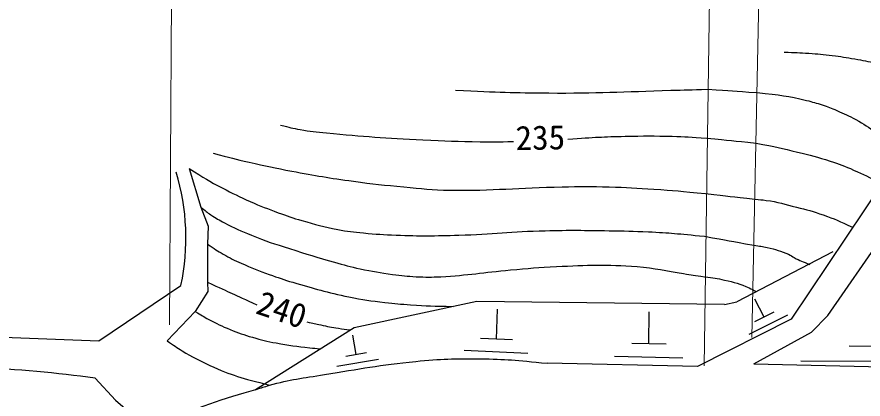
# Model space of a CAD drawing. Units: millimetres, scale not verified. Extents: x 40000 to 680000, y 20000 to 380000.
# Drawn here: x 103360 to 167238, y 289450 to 318263 of the extents above; entities that cross this region are included whole.
import ezdxf
from ezdxf.enums import TextEntityAlignment as Align

# ---------------------------------------------------------------- set-up
doc = ezdxf.new("R2010")
doc.units = ezdxf.units.MM
doc.header["$LTSCALE"] = 1000
doc.layers.add('M-BGD', color=7, linetype='Continuous', lineweight=25)
doc.layers.add('M-STR-HTXT', color=7, linetype='Continuous', lineweight=13)
doc.styles.add('ＭＳ ゴシック', font='')
doc.styles.get('ＭＳ ゴシック').set_extended_font_data('MS Gothic')

msp = doc.modelspace()

# ---------------------------------------------------------------- linework, layer by layer
at = {"layer": 'M-BGD'}
for p, q in [((170249, 308074), (161816, 295475)), ((116350, 306835), (117247, 303925)), ((164589, 295759), (170399, 304173)), ((117247, 303925), (117787, 302475)), ((117787, 302475), (117755, 301131)), ((117755, 301131), (117755, 298253)), ((164944, 300554), (157697, 296792)), ((117755, 298253), (117769, 297567)), ((117769, 297567), (116824, 296051)), ((138081, 296818), (128814, 294823)), ((156773, 296572), (138081, 296818)), ((156773, 296572), (157697, 296792)), ((159776, 295630), (159064, 296980)), ((116824, 296051), (114707, 293850)), ((139567, 293966), (139627, 296217)), ((151072, 293618), (151089, 296026)), ((161530, 295783), (158611, 294310)), ((160505, 295998), (159046, 295262)), ((163352, 294485), (164589, 295759)), ((161816, 295475), (154737, 291903)), ((128814, 294823), (121375, 290156)), ((158994, 292095), (163352, 294485)), ((128979, 292800), (128707, 294255)), ((140772, 293913), (138362, 294020)), ((152362, 293586), (149783, 293650)), ((175993, 293327), (166194, 293447)), ((129762, 292932), (128197, 292668)), ((141934, 292895), (137114, 293109)), ((153627, 292523), (148467, 292649)), ((130649, 292439), (127521, 291910)), ((154737, 291903), (143379, 292150)), ((158994, 292095), (190918, 291382)), ((202600, 292039), (162550, 292318))]:
    msp.add_line(p, q, dxfattribs=at)
for points in [[(92017, 293935), (93795, 294104), (97012, 294189), (102346, 294104), (109543, 293850), (115744, 298025)], [(109275, 291017), (110813, 289363), (112591, 287839), (108950, 287585)]]:
    msp.add_lwpolyline(points, dxfattribs=at)
for centre, radius, start, end in [((98990, 301588), 17129, 347.99197, 16.83741), ((96808, 202517), 89374, 81.98184, 93.3994), ((137177, 233772), 58556, 105.65544, 134.11024)]:
    msp.add_arc(centre, radius, start, end, dxfattribs=at)
for points, knots in [([(161274, 315609), (162169, 315583), (162410, 315576), (163137, 315525), (163833, 315475), (164222, 315441), (164915, 315355), (165578, 315273), (165949, 315217), (166608, 315101), (167240, 314990), (167595, 314922), (168217, 314763), (169260, 314495), (169841, 314317), (170841, 313916), (171390, 313696), (171683, 313533), (172196, 313239), (172634, 312988), (172880, 312847), (173297, 312561), (173569, 312374), (173733, 312280), (173974, 312053), (174196, 311844), (174296, 311702), (174482, 311461), (174745, 311119), (174818, 310976), (175075, 310529)], [0, 0, 0, 0, 1, 1, 1, 2, 2, 2, 3, 3, 3, 4, 4, 4, 5, 5, 5, 6, 6, 6, 7, 7, 7, 8, 8, 8, 9, 9, 9, 10, 10, 10, 10]), ([(136467, 312731), (139850, 312582), (140764, 312556), (143520, 312532), (147115, 312502), (149129, 312628), (152723, 312731), (153814, 312762), (154158, 312770), (155517, 312815)], [0, 0, 0, 0, 1, 1, 1, 2, 2, 2, 3, 3, 3, 3]), ([(159242, 312561), (161001, 312351), (161541, 312340), (162967, 311969), (163433, 311847), (163697, 311786), (164153, 311630), (164589, 311481), (164831, 311390), (165253, 311207), (165823, 310959), (166150, 310831), (166693, 310529), (167874, 309873), (168436, 309342), (169544, 308568), (169819, 308375), (169907, 308315), (170249, 308074)], [0, 0, 0, 0, 1, 1, 1, 2, 2, 2, 3, 3, 3, 4, 4, 4, 5, 5, 5, 6, 6, 6, 6]), ([(123259, 310106), (123952, 309925), (124154, 309878), (124736, 309768), (125507, 309623), (125948, 309589), (126730, 309513), (129568, 309238), (131164, 309148), (134011, 309005), (135698, 308921), (136643, 308871), (138332, 308857), (139311, 308850), (139632, 308848), (140840, 308868)], [0, 0, 0, 0, 1, 1, 1, 2, 2, 2, 3, 3, 3, 4, 4, 4, 5, 5, 5, 5]), ([(144951, 309059), (147030, 309190), (147590, 309232), (149285, 309265), (150669, 309291), (151445, 309305), (152829, 309261), (153846, 309229), (154183, 309212), (155431, 309129)], [0, 0, 0, 0, 1, 1, 1, 2, 2, 2, 3, 3, 3, 3]), ([(159157, 308751), (160663, 308454), (161076, 308379), (162290, 308074), (163255, 307831), (163800, 307707), (164745, 307397), (165451, 307165), (165841, 307013), (166523, 306719), (167338, 306368), (167611, 306214), (168555, 305703)], [0, 0, 0, 0, 1, 1, 1, 2, 2, 2, 3, 3, 3, 4, 4, 4, 4]), ([(118179, 307989), (119480, 307647), (119826, 307559), (120888, 307312), (122139, 307021), (122843, 306870), (124105, 306635), (125917, 306296), (126936, 306120), (128762, 305873), (130246, 305672), (131081, 305583), (132572, 305449), (133926, 305328), (134684, 305208), (136043, 305195), (139352, 305164), (141202, 305390), (144510, 305449), (145899, 305474), (146678, 305489), (148066, 305449), (149390, 305411), (150131, 305368), (151453, 305280), (152976, 305179), (153473, 305127), (155347, 304941)], [0, 0, 0, 0, 1, 1, 1, 2, 2, 2, 3, 3, 3, 4, 4, 4, 5, 5, 5, 6, 6, 6, 7, 7, 7, 8, 8, 8, 9, 9, 9, 9]), ([(116350, 306835), (117521, 306105), (117850, 305891), (118856, 305365), (119669, 304940), (120135, 304721), (120973, 304349), (121786, 303987), (122252, 303806), (123089, 303502), (123777, 303252), (124163, 303110), (124867, 302909), (125917, 302611), (126503, 302424), (127577, 302232), (128332, 302097), (128761, 302056), (129524, 301978), (130480, 301881), (131019, 301847), (131979, 301809), (133830, 301734), (134869, 301764), (136721, 301809), (139270, 301870), (140691, 302084), (143240, 302147), (145124, 302194), (146181, 302174), (148066, 302147), (149224, 302131), (149873, 302117), (151029, 302063), (152686, 301984), (153235, 301920), (155263, 301724)], [0, 0, 0, 0, 1, 1, 1, 2, 2, 2, 3, 3, 3, 4, 4, 4, 5, 5, 5, 6, 6, 6, 7, 7, 7, 8, 8, 8, 9, 9, 9, 10, 10, 10, 11, 11, 11, 12, 12, 12, 12]), ([(159073, 304518), (159472, 304493), (159590, 304475), (159919, 304433), (160827, 304319), (161317, 304145), (162205, 303925), (163008, 303727), (163457, 303605), (164237, 303333), (165119, 303025), (165420, 302878), (166439, 302401)], [0, 0, 0, 0, 1, 1, 1, 2, 2, 2, 3, 3, 3, 4, 4, 4, 4]), ([(117247, 303925), (117592, 303633), (117699, 303547), (118009, 303333), (118387, 303071), (118619, 302955), (119025, 302740), (119797, 302332), (120251, 302144), (121057, 301809), (122158, 301351), (122802, 301161), (123936, 300793), (125250, 300366), (125992, 300147), (127323, 299777), (128080, 299566), (128500, 299427), (129270, 299269), (130223, 299073), (130760, 298971), (131725, 298845), (132417, 298755), (132807, 298713), (133503, 298676), (134230, 298637), (134639, 298637), (135366, 298676), (137423, 298786), (138564, 299001), (140615, 299184), (141969, 299305), (142729, 299375), (144087, 299438), (146465, 299548), (147809, 299624), (150183, 299438), (151561, 299330), (152316, 299112), (153684, 298909), (154300, 298818), (154494, 298789), (155263, 298676)], [0, 0, 0, 0, 1, 1, 1, 2, 2, 2, 3, 3, 3, 4, 4, 4, 5, 5, 5, 6, 6, 6, 7, 7, 7, 8, 8, 8, 9, 9, 9, 10, 10, 10, 11, 11, 11, 12, 12, 12, 13, 13, 13, 14, 14, 14, 14]), ([(117755, 301131), (118302, 300753), (118463, 300643), (118941, 300369), (119454, 300075), (119755, 299933), (120295, 299692), (121108, 299328), (121573, 299144), (122412, 298845), (123102, 298600), (123487, 298456), (124190, 298253), (125831, 297778), (126749, 297491), (128423, 297152), (129473, 296939), (130069, 296858), (131133, 296729), (131891, 296637), (132318, 296614), (133080, 296559), (134337, 296470), (134755, 296471), (136304, 296435)], [0, 0, 0, 0, 1, 1, 1, 2, 2, 2, 3, 3, 3, 4, 4, 4, 5, 5, 5, 6, 6, 6, 7, 7, 7, 8, 8, 8, 8]), ([(158988, 301047), (159465, 300989), (159611, 300962), (160004, 300877), (160648, 300739), (161001, 300615), (161613, 300369), (161792, 300297), (161868, 300210), (162036, 300115), (162476, 299869), (162657, 299821), (163221, 299607)], [0, 0, 0, 0, 1, 1, 1, 2, 2, 2, 3, 3, 3, 4, 4, 4, 4]), ([(155263, 298676), (155978, 298591), (156198, 298557), (156787, 298422), (157524, 298253), (157947, 298154), (158630, 297829), (158842, 297729), (158924, 297695), (159165, 297555)], [0, 0, 0, 0, 1, 1, 1, 2, 2, 2, 3, 3, 3, 3]), ([(116824, 296051), (117298, 295757), (117436, 295678), (117840, 295459), (118451, 295126), (118807, 294965), (119449, 294697), (120095, 294426), (120471, 294305), (121142, 294104), (121826, 293899), (122217, 293806), (122920, 293681), (123907, 293504), (124465, 293427), (125462, 293318), (125782, 293283), (125887, 293270), (126282, 293235)], [0, 0, 0, 0, 1, 1, 1, 2, 2, 2, 3, 3, 3, 4, 4, 4, 5, 5, 5, 6, 6, 6, 6]), ([(125250, 295277), (125755, 295153), (125891, 295122), (126305, 295034), (126818, 294926), (127108, 294875), (127627, 294792), (127986, 294734), (128104, 294717), (128549, 294657)], [0, 0, 0, 0, 1, 1, 1, 2, 2, 2, 3, 3, 3, 3]), ([(114707, 293850), (115229, 293469), (115389, 293366), (115843, 293081), (116621, 292593), (117094, 292378), (117925, 291987), (119600, 291199), (120300, 291074), (122419, 290486)], [0, 0, 0, 0, 1, 1, 1, 2, 2, 2, 3, 3, 3, 3]), ([(121375, 290156), (121861, 290329), (122009, 290365), (122419, 290486), (124003, 290952), (124940, 291021), (126569, 291290), (129254, 291734), (130757, 292018), (133465, 292289), (135355, 292478), (136425, 292504), (138324, 292483), (140303, 292461), (141001, 292387), (143379, 292150)], [0, 0, 0, 0, 1, 1, 1, 2, 2, 2, 3, 3, 3, 4, 4, 4, 5, 5, 5, 5])]:
    msp.add_open_spline(points, degree=3, knots=knots, dxfattribs=at)
for points in [[(155517, 312815), (157379, 312688), (157379, 312688), (159242, 312561)], [(155431, 309129), (157294, 308940), (157294, 308940), (159157, 308751)], [(155347, 304941), (157210, 304730), (157210, 304730), (159073, 304518)], [(155263, 301724), (157125, 301385), (157125, 301385), (158988, 301047)], [(117755, 298253), (119618, 297406), (119618, 297406), (121481, 296559)]]:
    msp.add_open_spline(points, degree=3, dxfattribs=at)
at = {"layer": 'M-STR-HTXT'}
for p, q in [((114867, 295034), (115038, 322980)), ((155237, 291960), (155676, 322616)), ((159415, 322503), (158831, 294081))]:
    msp.add_line(p, q, dxfattribs=at)

# ---------------------------------------------------------------- texts
at = {"layer": 'M-BGD', "style": 'ＭＳ ゴシック'}
for s, rotation, p in [('235', 1.159, (141031, 307665)), ('240', 341.209, (121117, 295413))]:
    msp.add_text(s, height=1833, rotation=rotation, dxfattribs=at).set_placement(p, align=Align.BOTTOM_LEFT)

doc.saveas('drawing.dxf')
